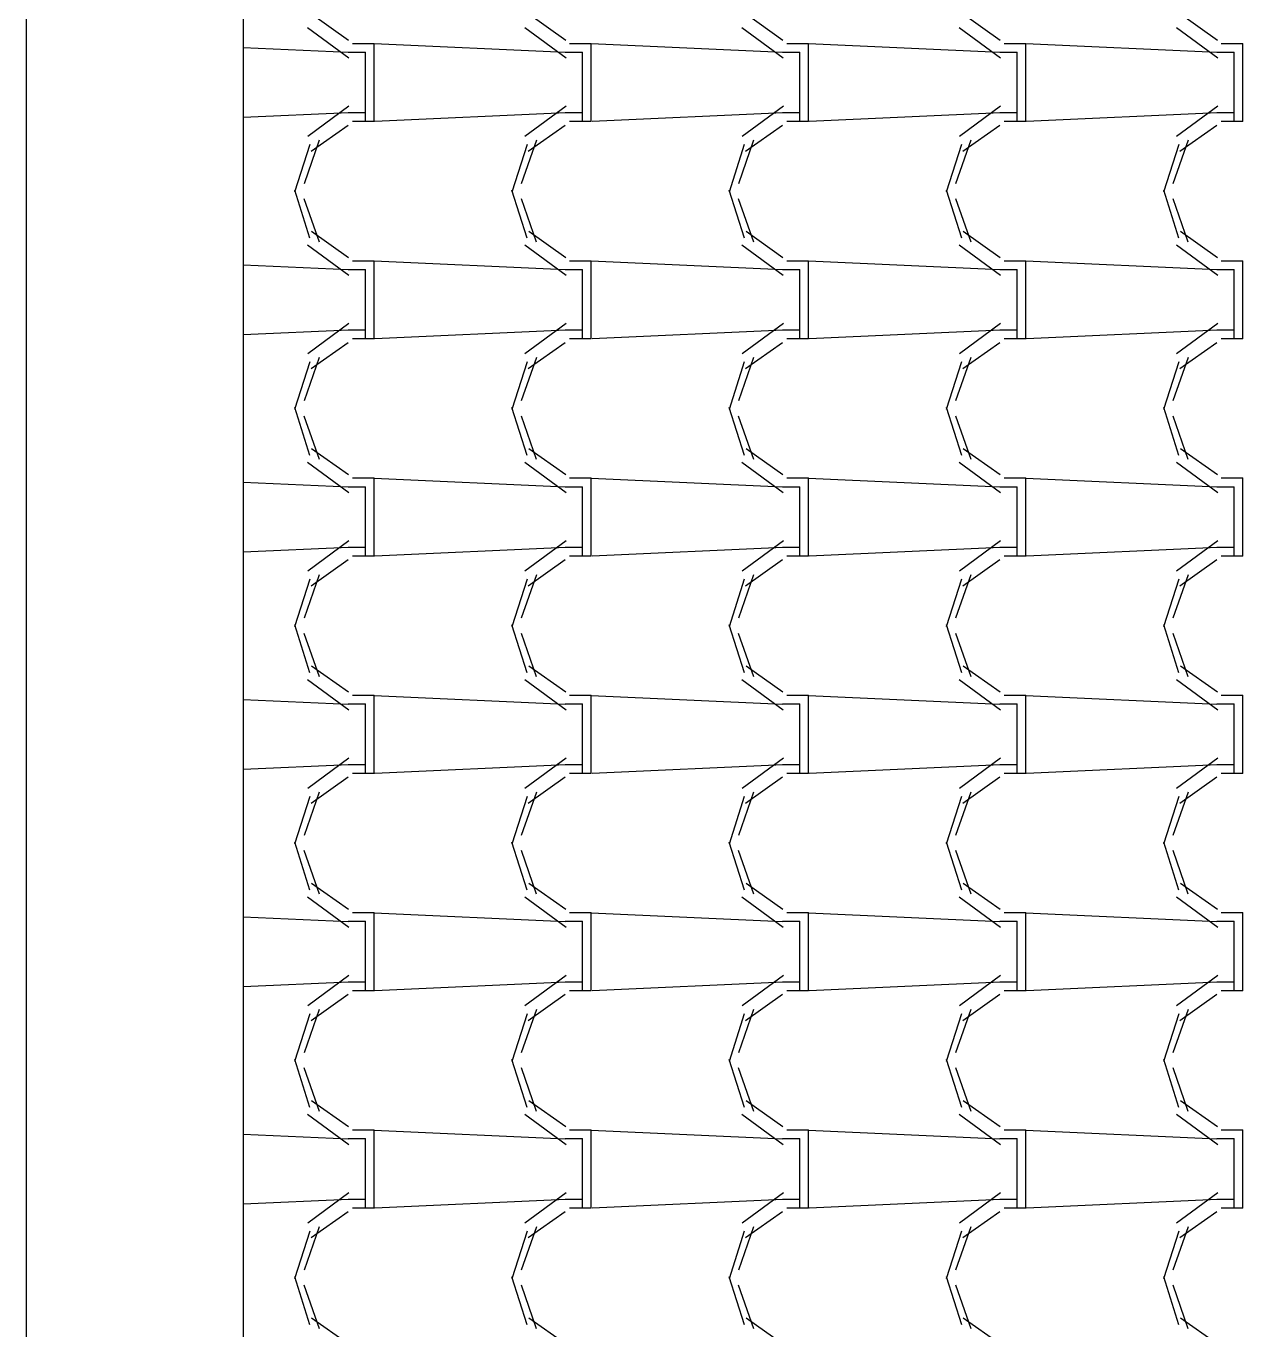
# Model space of a CAD drawing. Header units: millimetres. Extents: x -336 to -33, y -135 to 770.
# Drawn here: x -178.432 to -176.752, y 741.612 to 743.412 of the extents above; entities that cross this region are included whole.
import ezdxf

# ---------------------------------------------------------------- set-up
doc = ezdxf.new("R2010")
doc.units = ezdxf.units.MM
doc.header["$LTSCALE"] = 50
doc.header["$MEASUREMENT"] = 0
doc.layers.add('-HIDRO', color=8, linetype='CONTINUOUS')

msp = doc.modelspace()

# ---------------------------------------------------------------- linework, layer by layer
at = {"layer": '-HIDRO', "linetype": 'Continuous'}
for p, q in [((-178.4324, 747.2511), (-178.4324, 709.8333)), ((-178.1324, 746.9511), (-178.1324, 724.1333)), ((-178.038, 743.4291), (-177.987, 743.3931)), ((-177.738, 743.4291), (-177.687, 743.3931)), ((-177.438, 743.4291), (-177.387, 743.3931)), ((-177.138, 743.4291), (-177.087, 743.3931)), ((-176.838, 743.4291), (-176.787, 743.3931)), ((-178.0436, 743.4103), (-177.9866, 743.3683)), ((-177.7436, 743.4103), (-177.6866, 743.3683)), ((-177.4436, 743.4103), (-177.3866, 743.3683)), ((-177.1436, 743.4103), (-177.0866, 743.3683)), ((-176.8436, 743.4103), (-176.7866, 743.3683)), ((-177.9817, 743.3885), (-177.9517, 743.3885)), ((-177.9517, 743.2925), (-177.9517, 743.3885)), ((-177.6817, 743.3885), (-177.6517, 743.3885)), ((-177.6517, 743.2925), (-177.6517, 743.3885)), ((-177.3817, 743.3885), (-177.3517, 743.3885)), ((-177.3517, 743.2925), (-177.3517, 743.3885)), ((-177.0817, 743.3885), (-177.0517, 743.3885)), ((-177.0517, 743.2925), (-177.0517, 743.3885)), ((-176.7817, 743.3885), (-176.7517, 743.3885)), ((-176.7517, 743.2925), (-176.7517, 743.3885)), ((-177.9877, 743.3758), (-178.1324, 743.3824)), ((-177.9877, 743.3765), (-177.9637, 743.3765)), ((-177.9637, 743.2925), (-177.9637, 743.3765)), ((-177.6877, 743.3758), (-177.9517, 743.3878)), ((-177.6877, 743.3765), (-177.6637, 743.3765)), ((-177.6637, 743.2925), (-177.6637, 743.3765)), ((-177.3877, 743.3758), (-177.6517, 743.3878)), ((-177.3877, 743.3765), (-177.3637, 743.3765)), ((-177.3637, 743.2925), (-177.3637, 743.3765)), ((-177.0877, 743.3758), (-177.3517, 743.3878)), ((-177.0877, 743.3765), (-177.0637, 743.3765)), ((-177.0637, 743.2925), (-177.0637, 743.3765)), ((-176.7877, 743.3758), (-177.0517, 743.3878)), ((-176.7877, 743.3765), (-176.7637, 743.3765)), ((-176.7637, 743.2925), (-176.7637, 743.3765)), ((-177.9864, 743.3017), (-178.0434, 743.2597)), ((-177.6864, 743.3017), (-177.7434, 743.2597)), ((-177.3864, 743.3017), (-177.4434, 743.2597)), ((-177.0864, 743.3017), (-177.1434, 743.2597)), ((-176.7864, 743.3017), (-176.8434, 743.2597)), ((-177.9867, 743.2926), (-178.1324, 743.286)), ((-177.9637, 743.2925), (-177.9877, 743.2925)), ((-177.9517, 743.2805), (-177.9817, 743.2805)), ((-177.9637, 743.2805), (-177.9637, 743.2925)), ((-177.9517, 743.2805), (-177.9517, 743.2925)), ((-177.6867, 743.2926), (-177.9507, 743.2806)), ((-177.6637, 743.2925), (-177.6877, 743.2925)), ((-177.6517, 743.2805), (-177.6817, 743.2805)), ((-177.6637, 743.2805), (-177.6637, 743.2925)), ((-177.6517, 743.2805), (-177.6517, 743.2925)), ((-177.3867, 743.2926), (-177.6507, 743.2806)), ((-177.3637, 743.2925), (-177.3877, 743.2925)), ((-177.3517, 743.2805), (-177.3817, 743.2805)), ((-177.3637, 743.2805), (-177.3637, 743.2925)), ((-177.3517, 743.2805), (-177.3517, 743.2925)), ((-177.0867, 743.2926), (-177.3507, 743.2806)), ((-177.0637, 743.2925), (-177.0877, 743.2925)), ((-177.0517, 743.2805), (-177.0817, 743.2805)), ((-177.0637, 743.2805), (-177.0637, 743.2925)), ((-177.0517, 743.2805), (-177.0517, 743.2925)), ((-176.7867, 743.2926), (-177.0507, 743.2806)), ((-176.7637, 743.2925), (-176.7877, 743.2925)), ((-176.7517, 743.2805), (-176.7817, 743.2805)), ((-176.7637, 743.2805), (-176.7637, 743.2925)), ((-176.7517, 743.2805), (-176.7517, 743.2925)), ((-177.9877, 743.2753), (-178.0387, 743.2393)), ((-177.6877, 743.2753), (-177.7387, 743.2393)), ((-177.3877, 743.2753), (-177.4387, 743.2393)), ((-177.0877, 743.2753), (-177.1387, 743.2393)), ((-176.7877, 743.2753), (-176.8387, 743.2393)), ((-178.0405, 743.2489), (-178.0615, 743.1829)), ((-178.0275, 743.2548), (-178.0485, 743.1948)), ((-177.7405, 743.2489), (-177.7615, 743.1829)), ((-177.7275, 743.2548), (-177.7485, 743.1948)), ((-177.4405, 743.2489), (-177.4615, 743.1829)), ((-177.4275, 743.2548), (-177.4485, 743.1948)), ((-177.1405, 743.2489), (-177.1615, 743.1829)), ((-177.1275, 743.2548), (-177.1485, 743.1948)), ((-176.8405, 743.2489), (-176.8615, 743.1829)), ((-176.8275, 743.2548), (-176.8485, 743.1948)), ((-178.0617, 743.1861), (-178.0407, 743.1201)), ((-178.0487, 743.1745), (-178.0277, 743.1145)), ((-177.7617, 743.1861), (-177.7407, 743.1201)), ((-177.7487, 743.1745), (-177.7277, 743.1145)), ((-177.4616, 743.1861), (-177.4406, 743.1201)), ((-177.4487, 743.1745), (-177.4277, 743.1145)), ((-177.1616, 743.1861), (-177.1406, 743.1201)), ((-177.1487, 743.1745), (-177.1277, 743.1145)), ((-176.8616, 743.1861), (-176.8406, 743.1201)), ((-176.8487, 743.1745), (-176.8277, 743.1145)), ((-178.038, 743.1291), (-177.987, 743.0931)), ((-177.738, 743.1291), (-177.687, 743.0931)), ((-177.438, 743.1291), (-177.387, 743.0931)), ((-177.138, 743.1291), (-177.087, 743.0931)), ((-176.838, 743.1291), (-176.787, 743.0931)), ((-178.0436, 743.1103), (-177.9866, 743.0683)), ((-177.7436, 743.1103), (-177.6866, 743.0683)), ((-177.4436, 743.1103), (-177.3866, 743.0683)), ((-177.1436, 743.1103), (-177.0866, 743.0683)), ((-176.8436, 743.1103), (-176.7866, 743.0683)), ((-177.9877, 743.0758), (-178.1324, 743.0824)), ((-177.9817, 743.0885), (-177.9517, 743.0885)), ((-177.9517, 742.9925), (-177.9517, 743.0885)), ((-177.6877, 743.0758), (-177.9517, 743.0878)), ((-177.6817, 743.0885), (-177.6517, 743.0885)), ((-177.6517, 742.9925), (-177.6517, 743.0885)), ((-177.3877, 743.0758), (-177.6517, 743.0878)), ((-177.3817, 743.0885), (-177.3517, 743.0885)), ((-177.3517, 742.9925), (-177.3517, 743.0885)), ((-177.0877, 743.0758), (-177.3517, 743.0878)), ((-177.0817, 743.0885), (-177.0517, 743.0885)), ((-177.0517, 742.9925), (-177.0517, 743.0885)), ((-176.7877, 743.0758), (-177.0517, 743.0878)), ((-176.7817, 743.0885), (-176.7517, 743.0885)), ((-176.7517, 742.9925), (-176.7517, 743.0885)), ((-177.9877, 743.0765), (-177.9637, 743.0765)), ((-177.9637, 742.9925), (-177.9637, 743.0765)), ((-177.6877, 743.0765), (-177.6637, 743.0765)), ((-177.6637, 742.9925), (-177.6637, 743.0765)), ((-177.3877, 743.0765), (-177.3637, 743.0765)), ((-177.3637, 742.9925), (-177.3637, 743.0765)), ((-177.0877, 743.0765), (-177.0637, 743.0765)), ((-177.0637, 742.9925), (-177.0637, 743.0765)), ((-176.7877, 743.0765), (-176.7637, 743.0765)), ((-176.7637, 742.9925), (-176.7637, 743.0765)), ((-177.9867, 742.9926), (-178.1324, 742.986)), ((-177.9864, 743.0017), (-178.0434, 742.9597)), ((-177.9637, 742.9925), (-177.9877, 742.9925)), ((-177.9637, 742.9805), (-177.9637, 742.9925)), ((-177.9517, 742.9805), (-177.9517, 742.9925)), ((-177.6867, 742.9926), (-177.9507, 742.9806)), ((-177.6864, 743.0017), (-177.7434, 742.9597)), ((-177.6637, 742.9925), (-177.6877, 742.9925)), ((-177.6637, 742.9805), (-177.6637, 742.9925)), ((-177.6517, 742.9805), (-177.6517, 742.9925)), ((-177.3867, 742.9926), (-177.6507, 742.9806)), ((-177.3864, 743.0017), (-177.4434, 742.9597)), ((-177.3637, 742.9925), (-177.3877, 742.9925)), ((-177.3637, 742.9805), (-177.3637, 742.9925)), ((-177.3517, 742.9805), (-177.3517, 742.9925)), ((-177.0867, 742.9926), (-177.3507, 742.9806)), ((-177.0864, 743.0017), (-177.1434, 742.9597)), ((-177.0637, 742.9925), (-177.0877, 742.9925)), ((-177.0637, 742.9805), (-177.0637, 742.9925)), ((-177.0517, 742.9805), (-177.0517, 742.9925)), ((-176.7867, 742.9926), (-177.0507, 742.9806)), ((-176.7864, 743.0017), (-176.8434, 742.9597)), ((-176.7637, 742.9925), (-176.7877, 742.9925)), ((-176.7637, 742.9805), (-176.7637, 742.9925)), ((-176.7517, 742.9805), (-176.7517, 742.9925)), ((-177.9877, 742.9753), (-178.0387, 742.9393)), ((-177.9517, 742.9805), (-177.9817, 742.9805)), ((-177.6877, 742.9753), (-177.7387, 742.9393)), ((-177.6517, 742.9805), (-177.6817, 742.9805)), ((-177.3877, 742.9753), (-177.4387, 742.9393)), ((-177.3517, 742.9805), (-177.3817, 742.9805)), ((-177.0877, 742.9753), (-177.1387, 742.9393)), ((-177.0517, 742.9805), (-177.0817, 742.9805)), ((-176.7877, 742.9753), (-176.8387, 742.9393)), ((-176.7517, 742.9805), (-176.7817, 742.9805)), ((-178.0405, 742.9489), (-178.0615, 742.8829)), ((-178.0275, 742.9548), (-178.0485, 742.8948)), ((-177.7405, 742.9489), (-177.7615, 742.8829)), ((-177.7275, 742.9548), (-177.7485, 742.8948)), ((-177.4405, 742.9489), (-177.4615, 742.8829)), ((-177.4275, 742.9548), (-177.4485, 742.8948)), ((-177.1405, 742.9489), (-177.1615, 742.8829)), ((-177.1275, 742.9548), (-177.1485, 742.8948)), ((-176.8405, 742.9489), (-176.8615, 742.8829)), ((-176.8275, 742.9548), (-176.8485, 742.8948)), ((-178.0617, 742.8861), (-178.0407, 742.8201)), ((-177.7617, 742.8861), (-177.7407, 742.8201)), ((-177.4616, 742.8861), (-177.4406, 742.8201)), ((-177.1616, 742.8861), (-177.1406, 742.8201)), ((-176.8616, 742.8861), (-176.8406, 742.8201)), ((-178.0487, 742.8745), (-178.0277, 742.8145)), ((-177.7487, 742.8745), (-177.7277, 742.8145)), ((-177.4487, 742.8745), (-177.4277, 742.8145)), ((-177.1487, 742.8745), (-177.1277, 742.8145)), ((-176.8487, 742.8745), (-176.8277, 742.8145)), ((-178.038, 742.8291), (-177.987, 742.7931)), ((-177.738, 742.8291), (-177.687, 742.7931)), ((-177.438, 742.8291), (-177.387, 742.7931)), ((-177.138, 742.8291), (-177.087, 742.7931)), ((-176.838, 742.8291), (-176.787, 742.7931)), ((-178.0436, 742.8103), (-177.9866, 742.7683)), ((-177.7436, 742.8103), (-177.6866, 742.7683)), ((-177.4436, 742.8103), (-177.3866, 742.7683)), ((-177.1436, 742.8103), (-177.0866, 742.7683)), ((-176.8436, 742.8103), (-176.7866, 742.7683)), ((-177.9877, 742.7758), (-178.1324, 742.7824)), ((-177.9877, 742.7765), (-177.9637, 742.7765)), ((-177.9817, 742.7885), (-177.9517, 742.7885)), ((-177.9637, 742.6925), (-177.9637, 742.7765)), ((-177.9517, 742.6925), (-177.9517, 742.7885)), ((-177.6877, 742.7758), (-177.9517, 742.7878)), ((-177.6877, 742.7765), (-177.6637, 742.7765)), ((-177.6817, 742.7885), (-177.6517, 742.7885)), ((-177.6637, 742.6925), (-177.6637, 742.7765)), ((-177.6517, 742.6925), (-177.6517, 742.7885)), ((-177.3877, 742.7758), (-177.6517, 742.7878)), ((-177.3877, 742.7765), (-177.3637, 742.7765)), ((-177.3817, 742.7885), (-177.3517, 742.7885)), ((-177.3637, 742.6925), (-177.3637, 742.7765)), ((-177.3517, 742.6925), (-177.3517, 742.7885)), ((-177.0877, 742.7758), (-177.3517, 742.7878)), ((-177.0877, 742.7765), (-177.0637, 742.7765)), ((-177.0817, 742.7885), (-177.0517, 742.7885)), ((-177.0637, 742.6925), (-177.0637, 742.7765)), ((-177.0517, 742.6925), (-177.0517, 742.7885)), ((-176.7877, 742.7758), (-177.0517, 742.7878)), ((-176.7877, 742.7765), (-176.7637, 742.7765)), ((-176.7817, 742.7885), (-176.7517, 742.7885)), ((-176.7637, 742.6925), (-176.7637, 742.7765)), ((-176.7517, 742.6925), (-176.7517, 742.7885)), ((-177.9867, 742.6926), (-178.1324, 742.686)), ((-177.9864, 742.7017), (-178.0434, 742.6597)), ((-177.9637, 742.6925), (-177.9877, 742.6925)), ((-177.9637, 742.6805), (-177.9637, 742.6925)), ((-177.9517, 742.6805), (-177.9517, 742.6925)), ((-177.6867, 742.6926), (-177.9507, 742.6806)), ((-177.6864, 742.7017), (-177.7434, 742.6597)), ((-177.6637, 742.6925), (-177.6877, 742.6925)), ((-177.6637, 742.6805), (-177.6637, 742.6925)), ((-177.6517, 742.6805), (-177.6517, 742.6925)), ((-177.3867, 742.6926), (-177.6507, 742.6806)), ((-177.3864, 742.7017), (-177.4434, 742.6597)), ((-177.3637, 742.6925), (-177.3877, 742.6925)), ((-177.3637, 742.6805), (-177.3637, 742.6925)), ((-177.3517, 742.6805), (-177.3517, 742.6925)), ((-177.0867, 742.6926), (-177.3507, 742.6806)), ((-177.0864, 742.7017), (-177.1434, 742.6597)), ((-177.0637, 742.6925), (-177.0877, 742.6925)), ((-177.0637, 742.6805), (-177.0637, 742.6925)), ((-177.0517, 742.6805), (-177.0517, 742.6925)), ((-176.7867, 742.6926), (-177.0507, 742.6806)), ((-176.7864, 742.7017), (-176.8434, 742.6597)), ((-176.7637, 742.6925), (-176.7877, 742.6925)), ((-176.7637, 742.6805), (-176.7637, 742.6925)), ((-176.7517, 742.6805), (-176.7517, 742.6925)), ((-177.9877, 742.6753), (-178.0387, 742.6393)), ((-177.9517, 742.6805), (-177.9817, 742.6805)), ((-177.6877, 742.6753), (-177.7387, 742.6393)), ((-177.6517, 742.6805), (-177.6817, 742.6805)), ((-177.3877, 742.6753), (-177.4387, 742.6393)), ((-177.3517, 742.6805), (-177.3817, 742.6805)), ((-177.0877, 742.6753), (-177.1387, 742.6393)), ((-177.0517, 742.6805), (-177.0817, 742.6805)), ((-176.7877, 742.6753), (-176.8387, 742.6393)), ((-176.7517, 742.6805), (-176.7817, 742.6805)), ((-178.0275, 742.6548), (-178.0485, 742.5948)), ((-177.7275, 742.6548), (-177.7485, 742.5948)), ((-177.4275, 742.6548), (-177.4485, 742.5948)), ((-177.1275, 742.6548), (-177.1485, 742.5948)), ((-176.8275, 742.6548), (-176.8485, 742.5948)), ((-178.0405, 742.6489), (-178.0615, 742.5829)), ((-177.7405, 742.6489), (-177.7615, 742.5829)), ((-177.4405, 742.6489), (-177.4615, 742.5829)), ((-177.1405, 742.6489), (-177.1615, 742.5829)), ((-176.8405, 742.6489), (-176.8615, 742.5829)), ((-178.0617, 742.5861), (-178.0407, 742.5201)), ((-177.7617, 742.5861), (-177.7407, 742.5201)), ((-177.4616, 742.5861), (-177.4406, 742.5201)), ((-177.1616, 742.5861), (-177.1406, 742.5201)), ((-176.8616, 742.5861), (-176.8406, 742.5201)), ((-178.0487, 742.5745), (-178.0277, 742.5145)), ((-177.7487, 742.5745), (-177.7277, 742.5145)), ((-177.4487, 742.5745), (-177.4277, 742.5145)), ((-177.1487, 742.5745), (-177.1277, 742.5145)), ((-176.8487, 742.5745), (-176.8277, 742.5145)), ((-178.038, 742.5291), (-177.987, 742.4931)), ((-177.738, 742.5291), (-177.687, 742.4931)), ((-177.438, 742.5291), (-177.387, 742.4931)), ((-177.138, 742.5291), (-177.087, 742.4931)), ((-176.838, 742.5291), (-176.787, 742.4931)), ((-178.0436, 742.5103), (-177.9866, 742.4683)), ((-177.7436, 742.5103), (-177.6866, 742.4683)), ((-177.4436, 742.5103), (-177.3866, 742.4683)), ((-177.1436, 742.5103), (-177.0866, 742.4683)), ((-176.8436, 742.5103), (-176.7866, 742.4683)), ((-177.9817, 742.4885), (-177.9517, 742.4885)), ((-177.9517, 742.3925), (-177.9517, 742.4885)), ((-177.6817, 742.4885), (-177.6517, 742.4885)), ((-177.6517, 742.3925), (-177.6517, 742.4885)), ((-177.3817, 742.4885), (-177.3517, 742.4885)), ((-177.3517, 742.3925), (-177.3517, 742.4885)), ((-177.0817, 742.4885), (-177.0517, 742.4885)), ((-177.0517, 742.3925), (-177.0517, 742.4885)), ((-176.7817, 742.4885), (-176.7517, 742.4885)), ((-176.7517, 742.3925), (-176.7517, 742.4885)), ((-177.9877, 742.4758), (-178.1324, 742.4824)), ((-177.9877, 742.4765), (-177.9637, 742.4765)), ((-177.9637, 742.3925), (-177.9637, 742.4765)), ((-177.6877, 742.4758), (-177.9517, 742.4878)), ((-177.6877, 742.4765), (-177.6637, 742.4765)), ((-177.6637, 742.3925), (-177.6637, 742.4765)), ((-177.3877, 742.4758), (-177.6517, 742.4878)), ((-177.3877, 742.4765), (-177.3637, 742.4765)), ((-177.3637, 742.3925), (-177.3637, 742.4765)), ((-177.0877, 742.4758), (-177.3517, 742.4878)), ((-177.0877, 742.4765), (-177.0637, 742.4765)), ((-177.0637, 742.3925), (-177.0637, 742.4765)), ((-176.7877, 742.4758), (-177.0517, 742.4878)), ((-176.7877, 742.4765), (-176.7637, 742.4765)), ((-176.7637, 742.3925), (-176.7637, 742.4765)), ((-177.9864, 742.4017), (-178.0434, 742.3597)), ((-177.6864, 742.4017), (-177.7434, 742.3597)), ((-177.3864, 742.4017), (-177.4434, 742.3597)), ((-177.0864, 742.4017), (-177.1434, 742.3597)), ((-176.7864, 742.4017), (-176.8434, 742.3597)), ((-177.9867, 742.3926), (-178.1324, 742.386)), ((-177.9637, 742.3925), (-177.9877, 742.3925)), ((-177.9517, 742.3805), (-177.9817, 742.3805)), ((-177.9637, 742.3805), (-177.9637, 742.3925)), ((-177.9517, 742.3805), (-177.9517, 742.3925)), ((-177.6867, 742.3926), (-177.9507, 742.3806)), ((-177.6637, 742.3925), (-177.6877, 742.3925)), ((-177.6517, 742.3805), (-177.6817, 742.3805)), ((-177.6637, 742.3805), (-177.6637, 742.3925)), ((-177.6517, 742.3805), (-177.6517, 742.3925)), ((-177.3867, 742.3926), (-177.6507, 742.3806)), ((-177.3637, 742.3925), (-177.3877, 742.3925)), ((-177.3517, 742.3805), (-177.3817, 742.3805)), ((-177.3637, 742.3805), (-177.3637, 742.3925)), ((-177.3517, 742.3805), (-177.3517, 742.3925)), ((-177.0867, 742.3926), (-177.3507, 742.3806)), ((-177.0637, 742.3925), (-177.0877, 742.3925)), ((-177.0517, 742.3805), (-177.0817, 742.3805)), ((-177.0637, 742.3805), (-177.0637, 742.3925)), ((-177.0517, 742.3805), (-177.0517, 742.3925)), ((-176.7867, 742.3926), (-177.0507, 742.3806)), ((-176.7637, 742.3925), (-176.7877, 742.3925)), ((-176.7517, 742.3805), (-176.7817, 742.3805)), ((-176.7637, 742.3805), (-176.7637, 742.3925)), ((-176.7517, 742.3805), (-176.7517, 742.3925)), ((-177.9877, 742.3753), (-178.0387, 742.3393)), ((-177.6877, 742.3753), (-177.7387, 742.3393)), ((-177.3877, 742.3753), (-177.4387, 742.3393)), ((-177.0877, 742.3753), (-177.1387, 742.3393)), ((-176.7877, 742.3753), (-176.8387, 742.3393)), ((-178.0405, 742.3489), (-178.0615, 742.2829)), ((-178.0275, 742.3548), (-178.0485, 742.2948)), ((-177.7405, 742.3489), (-177.7615, 742.2829)), ((-177.7275, 742.3548), (-177.7485, 742.2948)), ((-177.4405, 742.3489), (-177.4615, 742.2829)), ((-177.4275, 742.3548), (-177.4485, 742.2948)), ((-177.1405, 742.3489), (-177.1615, 742.2829)), ((-177.1275, 742.3548), (-177.1485, 742.2948)), ((-176.8405, 742.3489), (-176.8615, 742.2829)), ((-176.8275, 742.3548), (-176.8485, 742.2948)), ((-178.0617, 742.2861), (-178.0407, 742.2201)), ((-178.0487, 742.2745), (-178.0277, 742.2145)), ((-177.7617, 742.2861), (-177.7407, 742.2201)), ((-177.7487, 742.2745), (-177.7277, 742.2145)), ((-177.4616, 742.2861), (-177.4406, 742.2201)), ((-177.4487, 742.2745), (-177.4277, 742.2145)), ((-177.1616, 742.2861), (-177.1406, 742.2201)), ((-177.1487, 742.2745), (-177.1277, 742.2145)), ((-176.8616, 742.2861), (-176.8406, 742.2201)), ((-176.8487, 742.2745), (-176.8277, 742.2145)), ((-178.038, 742.2291), (-177.987, 742.1931)), ((-177.738, 742.2291), (-177.687, 742.1931)), ((-177.438, 742.2291), (-177.387, 742.1931)), ((-177.138, 742.2291), (-177.087, 742.1931)), ((-176.838, 742.2291), (-176.787, 742.1931)), ((-178.0436, 742.2103), (-177.9866, 742.1683)), ((-177.7436, 742.2103), (-177.6866, 742.1683)), ((-177.4436, 742.2103), (-177.3866, 742.1683)), ((-177.1436, 742.2103), (-177.0866, 742.1683)), ((-176.8436, 742.2103), (-176.7866, 742.1683)), ((-177.9817, 742.1885), (-177.9517, 742.1885)), ((-177.9517, 742.0925), (-177.9517, 742.1885)), ((-177.6877, 742.1758), (-177.9517, 742.1878)), ((-177.6817, 742.1885), (-177.6517, 742.1885)), ((-177.6517, 742.0925), (-177.6517, 742.1885)), ((-177.3877, 742.1758), (-177.6517, 742.1878)), ((-177.3817, 742.1885), (-177.3517, 742.1885)), ((-177.3517, 742.0925), (-177.3517, 742.1885)), ((-177.0877, 742.1758), (-177.3517, 742.1878)), ((-177.0817, 742.1885), (-177.0517, 742.1885)), ((-177.0517, 742.0925), (-177.0517, 742.1885)), ((-176.7877, 742.1758), (-177.0517, 742.1878)), ((-176.7817, 742.1885), (-176.7517, 742.1885)), ((-176.7517, 742.0925), (-176.7517, 742.1885)), ((-177.9877, 742.1758), (-178.1324, 742.1824)), ((-177.9877, 742.1765), (-177.9637, 742.1765)), ((-177.9637, 742.0925), (-177.9637, 742.1765)), ((-177.6877, 742.1765), (-177.6637, 742.1765)), ((-177.6637, 742.0925), (-177.6637, 742.1765)), ((-177.3877, 742.1765), (-177.3637, 742.1765)), ((-177.3637, 742.0925), (-177.3637, 742.1765)), ((-177.0877, 742.1765), (-177.0637, 742.1765)), ((-177.0637, 742.0925), (-177.0637, 742.1765)), ((-176.7877, 742.1765), (-176.7637, 742.1765)), ((-176.7637, 742.0925), (-176.7637, 742.1765)), ((-177.9867, 742.0926), (-178.1324, 742.0859)), ((-177.9864, 742.1017), (-178.0434, 742.0597)), ((-177.9637, 742.0925), (-177.9877, 742.0925)), ((-177.9637, 742.0805), (-177.9637, 742.0925)), ((-177.9517, 742.0805), (-177.9517, 742.0925)), ((-177.6867, 742.0926), (-177.9507, 742.0806)), ((-177.6864, 742.1017), (-177.7434, 742.0597)), ((-177.6637, 742.0925), (-177.6877, 742.0925)), ((-177.6637, 742.0805), (-177.6637, 742.0925)), ((-177.6517, 742.0805), (-177.6517, 742.0925)), ((-177.3867, 742.0926), (-177.6507, 742.0806)), ((-177.3864, 742.1017), (-177.4434, 742.0597)), ((-177.3637, 742.0925), (-177.3877, 742.0925)), ((-177.3637, 742.0805), (-177.3637, 742.0925)), ((-177.3517, 742.0805), (-177.3517, 742.0925)), ((-177.0867, 742.0926), (-177.3507, 742.0806)), ((-177.0864, 742.1017), (-177.1434, 742.0597)), ((-177.0637, 742.0925), (-177.0877, 742.0925)), ((-177.0637, 742.0805), (-177.0637, 742.0925)), ((-177.0517, 742.0805), (-177.0517, 742.0925)), ((-176.7867, 742.0926), (-177.0507, 742.0806)), ((-176.7864, 742.1017), (-176.8434, 742.0597)), ((-176.7637, 742.0925), (-176.7877, 742.0925)), ((-176.7637, 742.0805), (-176.7637, 742.0925)), ((-176.7517, 742.0805), (-176.7517, 742.0925)), ((-177.9877, 742.0753), (-178.0387, 742.0393)), ((-177.9517, 742.0805), (-177.9817, 742.0805)), ((-177.6877, 742.0753), (-177.7387, 742.0393)), ((-177.6517, 742.0805), (-177.6817, 742.0805)), ((-177.3877, 742.0753), (-177.4387, 742.0393)), ((-177.3517, 742.0805), (-177.3817, 742.0805)), ((-177.0877, 742.0753), (-177.1387, 742.0393)), ((-177.0517, 742.0805), (-177.0817, 742.0805)), ((-176.7877, 742.0753), (-176.8387, 742.0393)), ((-176.7517, 742.0805), (-176.7817, 742.0805)), ((-178.0405, 742.0489), (-178.0615, 741.9829)), ((-178.0275, 742.0548), (-178.0485, 741.9948)), ((-177.7405, 742.0489), (-177.7615, 741.9829)), ((-177.7275, 742.0548), (-177.7485, 741.9948)), ((-177.4405, 742.0489), (-177.4615, 741.9829)), ((-177.4275, 742.0548), (-177.4485, 741.9948)), ((-177.1405, 742.0489), (-177.1615, 741.9829)), ((-177.1275, 742.0548), (-177.1485, 741.9948)), ((-176.8405, 742.0489), (-176.8615, 741.9829)), ((-176.8275, 742.0548), (-176.8485, 741.9948)), ((-178.0617, 741.9861), (-178.0407, 741.9201)), ((-177.7617, 741.9861), (-177.7407, 741.9201)), ((-177.4616, 741.9861), (-177.4406, 741.9201)), ((-177.1616, 741.9861), (-177.1406, 741.9201)), ((-176.8616, 741.9861), (-176.8406, 741.9201)), ((-178.0487, 741.9745), (-178.0277, 741.9145)), ((-177.7487, 741.9745), (-177.7277, 741.9145)), ((-177.4487, 741.9745), (-177.4277, 741.9145)), ((-177.1487, 741.9745), (-177.1277, 741.9145)), ((-176.8487, 741.9745), (-176.8277, 741.9145)), ((-178.038, 741.9291), (-177.987, 741.8931)), ((-177.738, 741.9291), (-177.687, 741.8931)), ((-177.438, 741.9291), (-177.387, 741.8931)), ((-177.138, 741.9291), (-177.087, 741.8931)), ((-176.838, 741.9291), (-176.787, 741.8931)), ((-178.0436, 741.9103), (-177.9866, 741.8683)), ((-177.7436, 741.9103), (-177.6866, 741.8683)), ((-177.4436, 741.9103), (-177.3866, 741.8683)), ((-177.1436, 741.9103), (-177.0866, 741.8683)), ((-176.8436, 741.9103), (-176.7866, 741.8683)), ((-177.9877, 741.8758), (-178.1324, 741.8824)), ((-177.9877, 741.8765), (-177.9637, 741.8765)), ((-177.9817, 741.8885), (-177.9517, 741.8885)), ((-177.9637, 741.7925), (-177.9637, 741.8765)), ((-177.9517, 741.7925), (-177.9517, 741.8885)), ((-177.6877, 741.8758), (-177.9517, 741.8878)), ((-177.6877, 741.8765), (-177.6637, 741.8765)), ((-177.6817, 741.8885), (-177.6517, 741.8885)), ((-177.6637, 741.7925), (-177.6637, 741.8765)), ((-177.6517, 741.7925), (-177.6517, 741.8885)), ((-177.3877, 741.8758), (-177.6517, 741.8878)), ((-177.3877, 741.8765), (-177.3637, 741.8765)), ((-177.3817, 741.8885), (-177.3517, 741.8885)), ((-177.3637, 741.7925), (-177.3637, 741.8765)), ((-177.3517, 741.7925), (-177.3517, 741.8885)), ((-177.0877, 741.8758), (-177.3517, 741.8878)), ((-177.0877, 741.8765), (-177.0637, 741.8765)), ((-177.0817, 741.8885), (-177.0517, 741.8885)), ((-177.0637, 741.7925), (-177.0637, 741.8765)), ((-177.0517, 741.7925), (-177.0517, 741.8885)), ((-176.7877, 741.8758), (-177.0517, 741.8878)), ((-176.7877, 741.8765), (-176.7637, 741.8765)), ((-176.7817, 741.8885), (-176.7517, 741.8885)), ((-176.7637, 741.7925), (-176.7637, 741.8765)), ((-176.7517, 741.7925), (-176.7517, 741.8885)), ((-177.9867, 741.7926), (-178.1324, 741.7859)), ((-177.9864, 741.8017), (-178.0434, 741.7597)), ((-177.9637, 741.7925), (-177.9877, 741.7925)), ((-177.9637, 741.7805), (-177.9637, 741.7925)), ((-177.9517, 741.7805), (-177.9517, 741.7925)), ((-177.6867, 741.7926), (-177.9507, 741.7806)), ((-177.6864, 741.8017), (-177.7434, 741.7597)), ((-177.6637, 741.7925), (-177.6877, 741.7925)), ((-177.6637, 741.7805), (-177.6637, 741.7925)), ((-177.6517, 741.7805), (-177.6517, 741.7925)), ((-177.3867, 741.7926), (-177.6507, 741.7806)), ((-177.3864, 741.8017), (-177.4434, 741.7597)), ((-177.3637, 741.7925), (-177.3877, 741.7925)), ((-177.3637, 741.7805), (-177.3637, 741.7925)), ((-177.3517, 741.7805), (-177.3517, 741.7925)), ((-177.0867, 741.7926), (-177.3507, 741.7806)), ((-177.0864, 741.8017), (-177.1434, 741.7597)), ((-177.0637, 741.7925), (-177.0877, 741.7925)), ((-177.0637, 741.7805), (-177.0637, 741.7925)), ((-177.0517, 741.7805), (-177.0517, 741.7925)), ((-176.7867, 741.7926), (-177.0507, 741.7806)), ((-176.7864, 741.8017), (-176.8434, 741.7597)), ((-176.7637, 741.7925), (-176.7877, 741.7925)), ((-176.7637, 741.7805), (-176.7637, 741.7925)), ((-176.7517, 741.7805), (-176.7517, 741.7925)), ((-177.9877, 741.7753), (-178.0387, 741.7393)), ((-177.9517, 741.7805), (-177.9817, 741.7805)), ((-177.6877, 741.7753), (-177.7387, 741.7393)), ((-177.6517, 741.7805), (-177.6817, 741.7805)), ((-177.3877, 741.7753), (-177.4387, 741.7393)), ((-177.3517, 741.7805), (-177.3817, 741.7805)), ((-177.0877, 741.7753), (-177.1387, 741.7393)), ((-177.0517, 741.7805), (-177.0817, 741.7805)), ((-176.7877, 741.7753), (-176.8387, 741.7393)), ((-176.7517, 741.7805), (-176.7817, 741.7805)), ((-178.0275, 741.7548), (-178.0485, 741.6948)), ((-177.7275, 741.7548), (-177.7485, 741.6948)), ((-177.4275, 741.7548), (-177.4485, 741.6948)), ((-177.1275, 741.7548), (-177.1485, 741.6948)), ((-176.8275, 741.7548), (-176.8485, 741.6948)), ((-178.0405, 741.7489), (-178.0615, 741.6829)), ((-177.7405, 741.7489), (-177.7615, 741.6829)), ((-177.4405, 741.7489), (-177.4615, 741.6829)), ((-177.1405, 741.7489), (-177.1615, 741.6829)), ((-176.8405, 741.7489), (-176.8615, 741.6829)), ((-178.0617, 741.6861), (-178.0407, 741.6201)), ((-177.7617, 741.6861), (-177.7407, 741.6201)), ((-177.4616, 741.6861), (-177.4406, 741.6201)), ((-177.1616, 741.6861), (-177.1406, 741.6201)), ((-176.8616, 741.6861), (-176.8406, 741.6201)), ((-178.0487, 741.6745), (-178.0277, 741.6145)), ((-177.7487, 741.6745), (-177.7277, 741.6145)), ((-177.4487, 741.6745), (-177.4277, 741.6145)), ((-177.1487, 741.6745), (-177.1277, 741.6145)), ((-176.8487, 741.6745), (-176.8277, 741.6145)), ((-178.038, 741.6291), (-177.987, 741.5931)), ((-177.738, 741.6291), (-177.687, 741.5931)), ((-177.438, 741.6291), (-177.387, 741.5931)), ((-177.138, 741.6291), (-177.087, 741.5931)), ((-176.838, 741.6291), (-176.787, 741.5931))]:
    msp.add_line(p, q, dxfattribs=at)

doc.saveas('drawing.dxf')
